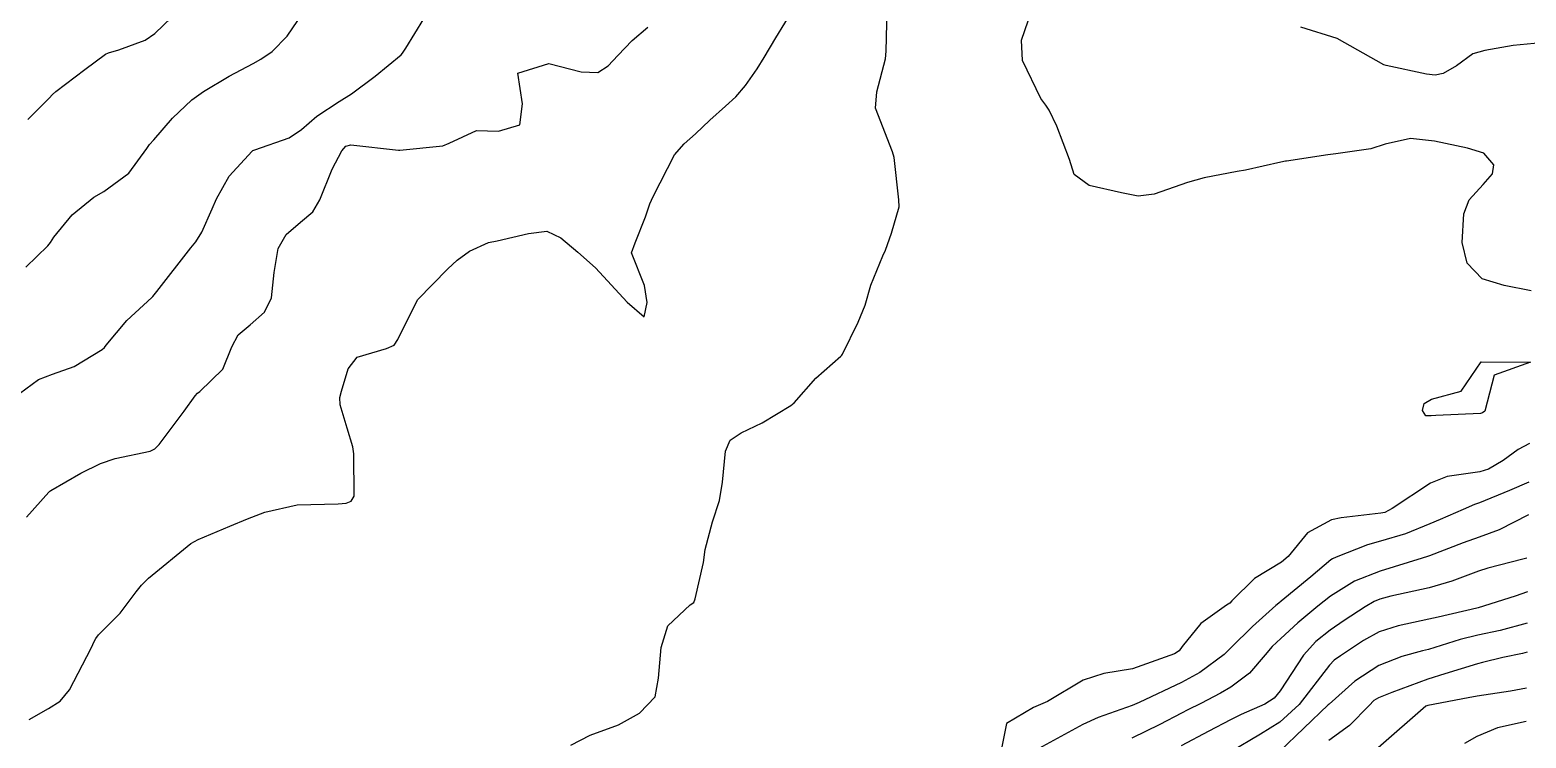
# Model space of a CAD drawing. Header units: metres. Extents: x 307586 to 320046, y 7427249 to 7434250.
# Drawn here: x 319856.6 to 319917.4, y 7429385.6 to 7429414.4 of the extents above; entities that cross this region are included whole.
import ezdxf

# ---------------------------------------------------------------- set-up
doc = ezdxf.new("R2010")
doc.units = ezdxf.units.M
doc.header["$MEASUREMENT"] = 0
doc.layers.add('Curvas de Nivel 1m', color=11, linetype='Continuous')
doc.layers.add('Curvas de Nivel 5m', color=15, linetype='Continuous')

msp = doc.modelspace()

# ---------------------------------------------------------------- linework, layer by layer
at = {"layer": 'Curvas de Nivel 1m', "flags": 128}
for points, elevation in [([(319856.197, 7429399.613), (319856.965, 7429400.173), (319857.535, 7429400.393), (319858.421, 7429400.705), (319859.55, 7429401.395), (319859.645, 7429401.475), (319859.723, 7429401.568), (319860.553, 7429402.57), (319861.572, 7429403.507), (319861.617, 7429403.549), (319861.776, 7429403.748), (319863.163, 7429405.526), (319863.358, 7429405.762), (319863.603, 7429406.165), (319864.026, 7429407.106), (319864.198, 7429407.514), (319864.707, 7429408.435), (319865.642, 7429409.449), (319865.672, 7429409.47), (319865.749, 7429409.499), (319867.153, 7429409.982), (319867.656, 7429410.322), (319868.273, 7429410.861), (319869.178, 7429411.457), (319869.676, 7429411.766), (319870.639, 7429412.484), (319871.692, 7429413.351), (319871.758, 7429413.429), (319871.889, 7429413.621), (319872.978, 7429415.411)], 867), ([(319856.593, 7429386.379), (319857.371, 7429386.824), (319857.847, 7429387.121), (319858.224, 7429387.587), (319859.108, 7429389.282), (319859.248, 7429389.572), (319859.304, 7429389.672), (319859.407, 7429389.813), (319860.291, 7429390.69), (319860.94, 7429391.555), (319861.157, 7429391.831), (319861.439, 7429392.119), (319863.151, 7429393.525), (319863.455, 7429393.692), (319864.742, 7429394.226), (319865.463, 7429394.526), (319866.162, 7429394.797), (319867.469, 7429395.09), (319869.144, 7429395.13), (319869.47, 7429395.159), (319869.672, 7429395.247), (319869.795, 7429395.447), (319869.778, 7429397.168), (319869.728, 7429397.448), (319869.51, 7429398.206), (319869.217, 7429399.152), (319869.2, 7429399.455), (319869.27, 7429399.711), (319869.54, 7429400.611), (319869.906, 7429401.088), (319871.106, 7429401.434), (319871.417, 7429401.569), (319871.557, 7429401.806), (319872.364, 7429403.418), (319873.586, 7429404.672), (319873.968, 7429405.017), (319874.477, 7429405.391), (319875.248, 7429405.734), (319875.599, 7429405.809), (319876.874, 7429406.103), (319877.611, 7429406.202), (319878.181, 7429405.924), (319878.874, 7429405.341), (319879.594, 7429404.706), (319880.875, 7429403.317), (319881.567, 7429402.727), (319881.692, 7429403.308), (319881.583, 7429403.99), (319881.049, 7429405.316), (319881.193, 7429405.728), (319881.618, 7429406.775), (319881.798, 7429407.307), (319881.932, 7429407.612), (319882.795, 7429409.293), (319883.195, 7429409.741), (319883.656, 7429410.156), (319884.231, 7429410.708), (319884.867, 7429411.268), (319885.286, 7429411.655), (319885.681, 7429412.107), (319886.154, 7429412.789), (319886.435, 7429413.253), (319886.905, 7429414.048), (319887.636, 7429415.241)], 869), ([(319856.452, 7429404.744), (319857.343, 7429405.603), (319857.456, 7429405.74), (319857.598, 7429405.953), (319858.34, 7429406.861), (319859.222, 7429407.576), (319859.625, 7429407.809), (319860.637, 7429408.556), (319861.367, 7429409.553), (319861.481, 7429409.716), (319861.648, 7429409.909), (319862.413, 7429410.787), (319863.202, 7429411.527), (319863.676, 7429411.874), (319864.708, 7429412.484), (319865.688, 7429413.009), (319866.005, 7429413.182), (319866.464, 7429413.492), (319867.073, 7429414.112), (319867.709, 7429415.048)], 866), ([(319917.586, 7429403.782), (319916.488, 7429403.992), (319915.593, 7429404.258), (319914.979, 7429404.906), (319914.78, 7429405.74), (319914.844, 7429406.908), (319915.061, 7429407.476), (319915.641, 7429408.092), (319916.013, 7429408.531), (319916.062, 7429408.896), (319915.658, 7429409.37), (319915.003, 7429409.563), (319913.662, 7429409.847), (319912.688, 7429409.964), (319911.655, 7429409.729), (319911.071, 7429409.537), (319909.648, 7429409.332), (319909.321, 7429409.302), (319907.644, 7429409.042), (319907.608, 7429409.036), (319907.42, 7429409.002), (319905.977, 7429408.679), (319905.639, 7429408.618), (319904.311, 7429408.358), (319903.634, 7429408.174), (319902.268, 7429407.699), (319901.628, 7429407.624), (319900.949, 7429407.758), (319899.632, 7429408.048), (319899.032, 7429408.494), (319898.832, 7429409.102), (319898.318, 7429410.456), (319898.006, 7429411.115), (319897.875, 7429411.317), (319897.678, 7429411.58), (319896.931, 7429413.128), (319896.887, 7429413.946), (319897.287, 7429415.124)], 871), ([(319921.089, 7429414.836), (319920.474, 7429414.08), (319919.708, 7429413.885), (319918.713, 7429413.86), (319917.707, 7429413.822), (319916.857, 7429413.738), (319915.702, 7429413.525), (319915.212, 7429413.393), (319914.553, 7429412.911), (319914.013, 7429412.594), (319913.689, 7429412.537), (319913.329, 7429412.565), (319911.693, 7429412.92), (319911.601, 7429412.951), (319909.709, 7429414.016), (319908.224, 7429414.483)], 872), ([(319856.484, 7429394.588), (319857.387, 7429395.601), (319857.432, 7429395.642), (319857.474, 7429395.679), (319858.687, 7429396.38), (319859.491, 7429396.768), (319860.08, 7429396.979), (319861.499, 7429397.27), (319861.688, 7429397.359), (319861.868, 7429397.545), (319862.886, 7429398.899), (319863.335, 7429399.523), (319863.427, 7429399.618), (319863.525, 7429399.687), (319864.451, 7429400.599), (319864.82, 7429401.507), (319865.074, 7429401.988), (319865.562, 7429402.399), (319866.153, 7429402.909), (319866.427, 7429403.491), (319866.546, 7429404.528), (319866.701, 7429405.489), (319867.025, 7429406.062), (319867.609, 7429406.562), (319868.105, 7429406.984), (319868.389, 7429407.469), (319868.891, 7429408.717), (319869.292, 7429409.455), (319869.453, 7429409.646), (319869.647, 7429409.706), (319871.588, 7429409.486), (319871.644, 7429409.482), (319873.385, 7429409.666), (319873.649, 7429409.773), (319874.761, 7429410.284), (319875.656, 7429410.256), (319876.514, 7429410.518), (319876.622, 7429411.371), (319876.441, 7429412.617), (319877.689, 7429413.01), (319879.008, 7429412.662), (319879.686, 7429412.641), (319880.109, 7429412.905), (319880.502, 7429413.322), (319881.079, 7429413.94), (319881.71, 7429414.479)], 868), ([(319917.553, 7429400.88), (319916.083, 7429400.359), (319915.696, 7429398.898), (319915.604, 7429398.827), (319915.531, 7429398.804), (319913.716, 7429398.723), (319913.521, 7429398.7), (319913.305, 7429398.707), (319913.176, 7429398.925), (319913.243, 7429399.208), (319913.53, 7429399.386), (319914.747, 7429399.702), (319915.553, 7429400.9), (319917.553, 7429400.88)], 871), ([(319917.494, 7429396.009), (319916.706, 7429395.673), (319915.486, 7429395.175), (319915.285, 7429395.102), (319914.826, 7429394.907), (319913.889, 7429394.504), (319913.474, 7429394.328), (319912.485, 7429393.918), (319911.463, 7429393.619), (319910.941, 7429393.475), (319909.661, 7429392.968), (319909.517, 7429392.905), (319909.452, 7429392.863), (319908.633, 7429392.17), (319907.435, 7429391.182), (319907.335, 7429391.1), (319907.215, 7429391.002), (319906.272, 7429390.16), (319905.407, 7429389.303), (319905.264, 7429389.163), (319905.112, 7429389.023), (319904.135, 7429388.293), (319903.391, 7429387.886), (319901.669, 7429387.066), (319901.382, 7429386.952), (319899.996, 7429386.465), (319899.374, 7429386.18), (319897.448, 7429385.119)], 869), ([(319917.48, 7429394.684), (319916.284, 7429394.078), (319915.466, 7429393.781), (319914.816, 7429393.553), (319913.454, 7429393.022), (319913.379, 7429392.996), (319913.158, 7429392.924), (319911.447, 7429392.406), (319910.413, 7429391.991), (319909.437, 7429391.384), (319908.917, 7429390.978), (319908.115, 7429390.297), (319907.413, 7429389.661), (319907.071, 7429389.341), (319906.782, 7429389.006), (319906.143, 7429388.265), (319905.39, 7429387.697), (319904.965, 7429387.446), (319904.163, 7429387.032), (319903.642, 7429386.776), (319903.379, 7429386.641), (319902.502, 7429386.181), (319901.368, 7429385.624)], 868), ([(319917.406, 7429392.929), (319917.242, 7429392.882), (319915.819, 7429392.527), (319915.448, 7429392.405), (319914.366, 7429391.988), (319913.441, 7429391.726), (319911.879, 7429391.385), (319911.436, 7429391.269), (319911.213, 7429391.175), (319910.848, 7429390.956), (319909.99, 7429390.399), (319909.418, 7429390.006), (319908.846, 7429389.544), (319908.34, 7429388.986), (319907.388, 7429387.538), (319907.146, 7429387.242), (319906.766, 7429387.006), (319905.808, 7429386.586), (319905.376, 7429386.367), (319904.499, 7429385.902), (319903.366, 7429385.309)], 867), ([(319917.44, 7429391.558), (319916.933, 7429391.39), (319915.433, 7429390.914), (319915.383, 7429390.901), (319913.81, 7429390.533), (319913.426, 7429390.447), (319912.177, 7429390.183), (319911.418, 7429389.941), (319910.778, 7429389.591), (319909.838, 7429388.966), (319909.587, 7429388.783), (319909.399, 7429388.579), (319908.157, 7429386.988), (319907.376, 7429386.273), (319906.589, 7429385.79), (319905.363, 7429385.05)], 866), ([(319917.415, 7429389.107), (319917.237, 7429389.06), (319916.436, 7429388.89), (319915.603, 7429388.696), (319915.4, 7429388.642), (319914.079, 7429388.23), (319913.394, 7429388.012), (319911.925, 7429387.479), (319911.386, 7429387.264), (319911.191, 7429387.146), (319910.999, 7429386.954), (319910.2, 7429386.136), (319909.368, 7429385.525)], 864), ([(319917.394, 7429387.652), (319916.747, 7429387.529), (319915.387, 7429387.324), (319915.03, 7429387.26), (319913.383, 7429386.951), (319913.309, 7429386.921), (319911.366, 7429385.232)], 863), ([(319917.377, 7429386.298), (319916.223, 7429386.043), (319915.371, 7429385.69), (319914.872, 7429385.401)], 862)]:
    msp.add_lwpolyline(points, dxfattribs=dict(at, elevation=elevation))
at = {"layer": 'Curvas de Nivel 5m', "flags": 128}
for points, elevation in [([(319856.535, 7429410.736), (319857.397, 7429411.603), (319857.533, 7429411.743), (319857.676, 7429411.861), (319858.856, 7429412.754), (319859.691, 7429413.383), (319859.818, 7429413.442), (319860.235, 7429413.565), (319861.304, 7429413.947), (319861.7, 7429414.218), (319863.061, 7429415.53)], 865), ([(319878.585, 7429385.342), (319879.367, 7429385.751), (319880.529, 7429386.16), (319881.376, 7429386.642), (319882.014, 7429387.301), (319882.145, 7429388.053), (319882.253, 7429389.297), (319882.532, 7429390.177), (319883.429, 7429391.031), (319883.579, 7429391.13), (319883.642, 7429391.278), (319883.971, 7429392.751), (319884.042, 7429393.274), (319884.334, 7429394.407), (319884.621, 7429395.269), (319884.747, 7429396.011), (319884.866, 7429397.266), (319885.061, 7429397.711), (319885.51, 7429398.016), (319886.352, 7429398.415), (319887.522, 7429399.118), (319887.655, 7429399.238), (319888.533, 7429400.23), (319889.552, 7429401.125), (319889.595, 7429401.167), (319889.619, 7429401.209), (319890.261, 7429402.508), (319890.544, 7429403.2), (319890.771, 7429404.013), (319891.259, 7429405.193), (319891.366, 7429405.432), (319891.612, 7429406.114), (319891.917, 7429407.186), (319891.906, 7429407.466), (319891.717, 7429409.189), (319891.646, 7429409.417), (319890.954, 7429411.197), (319891.019, 7429411.857), (319891.36, 7429413.193), (319891.389, 7429413.502), (319891.435, 7429415.193)], 870), ([(319917.513, 7429397.585), (319917.052, 7429397.343), (319916.445, 7429396.891), (319915.855, 7429396.541), (319915.498, 7429396.435), (319914.167, 7429396.243), (319913.493, 7429395.973), (319911.94, 7429394.943), (319911.642, 7429394.786), (319911.48, 7429394.748), (319909.872, 7429394.571), (319909.476, 7429394.484), (319908.499, 7429393.953), (319907.721, 7429392.996), (319907.451, 7429392.763), (319906.346, 7429392.109), (319905.435, 7429391.193), (319905.351, 7429391.103), (319905.215, 7429391.022), (319904.176, 7429390.278), (319903.407, 7429389.345), (319903.286, 7429389.161), (319903.106, 7429389.044), (319901.397, 7429388.44), (319900.23, 7429388.247), (319899.392, 7429387.981), (319897.946, 7429387.112), (319897.38, 7429386.873), (319896.281, 7429386.224), (319896.057, 7429385.133)], 870), ([(319917.427, 7429390.296), (319916.319, 7429389.996), (319915.416, 7429389.799), (319914.698, 7429389.623), (319913.408, 7429389.228), (319913.169, 7429389.161), (319912.326, 7429388.936), (319911.399, 7429388.577), (319910.418, 7429387.934), (319909.383, 7429387.009), (319909.341, 7429386.971), (319907.364, 7429385.087)], 865)]:
    msp.add_lwpolyline(points, dxfattribs=dict(at, elevation=elevation))

doc.saveas('drawing.dxf')
